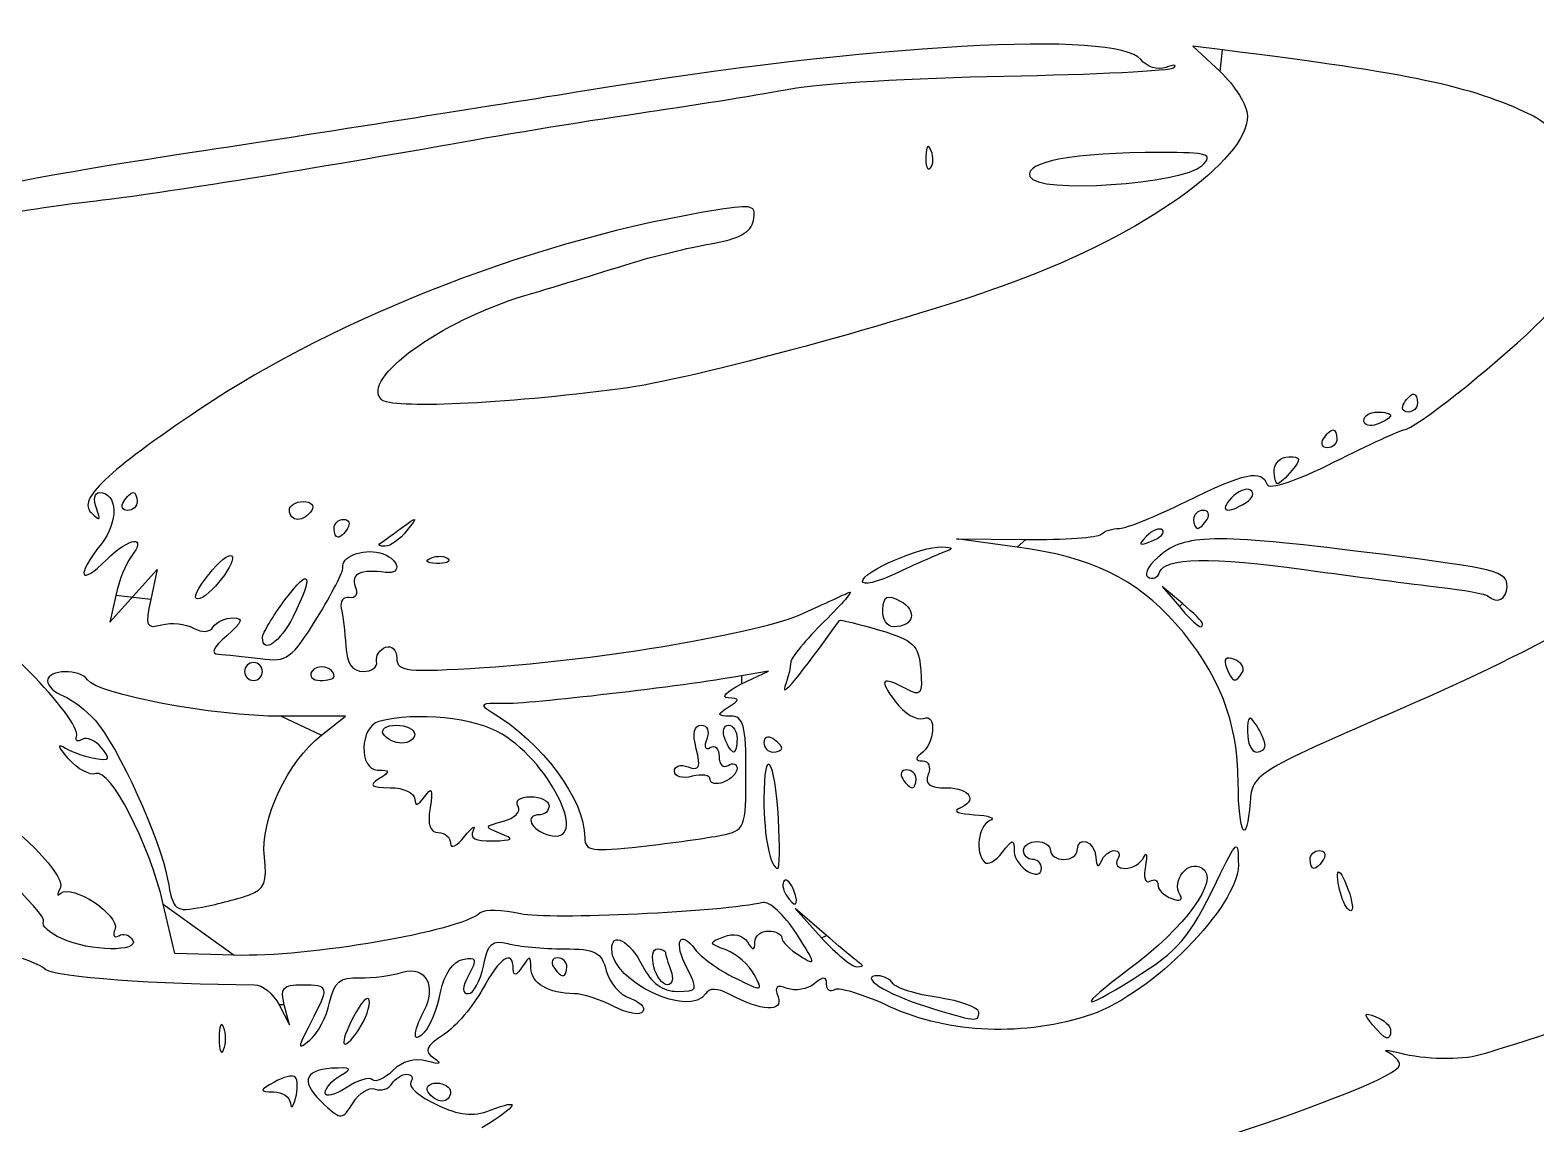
# Model space of a CAD drawing. Extents: x 199 to 1464, y -211 to 790.
# Drawn here: x 776.9 to 1158.3, y 456.5 to 733.7 of the extents above; entities that cross this region are included whole.
import ezdxf

# ---------------------------------------------------------------- set-up
doc = ezdxf.new("R2010")
doc.units = 0
doc.layers.add('Ebene_1', color=7, linetype='CONTINUOUS')

msp = doc.modelspace()

# ---------------------------------------------------------------- linework, layer by layer
at = {"layer": 'Ebene_1', "color": 7}
for points in [[(1078.85672, 728.671284), (1071.3812, 729.609444), (1078.28984, 723.155844), (1078.85672, 728.671284), (1078.85672, 728.671284)], [(1005.10976, 703.074564), (1005.10984, 703.074564), (1005.10976, 703.074564), (1005.10976, 703.074564)], [(1073.77896, 699.399204), (1073.77896, 699.399204), (1073.77896, 699.399204), (1073.77896, 699.399204)], [(792.136944, 690.258644), (792.136944, 690.258644), (792.136944, 690.258644), (792.136944, 690.258644)], [(1124.88352, 639.1517), (1124.88352, 639.1517), (1124.88352, 639.1517), (1124.88352, 639.1517)], [(1114.6788, 634.687452), (1114.6788, 634.687452), (1114.6788, 634.687452), (1114.6788, 634.687452)], [(1104.47408, 630.080828), (1104.47408, 630.080828), (1104.47408, 630.080828), (1104.47408, 630.080828)], [(1092.00168, 622.143828), (1092.00168, 622.143828), (1092.00168, 622.143828), (1092.00168, 622.143828)], [(800.60008, 614.20682), (800.60008, 614.20682), (800.60008, 614.20682), (800.60008, 614.20682)], [(842.55288, 611.9391), (842.55288, 611.9391), (842.55288, 611.9391), (842.55288, 611.9391)], [(1084.87368, 613.9597), (1084.87368, 613.9597), (1084.87368, 613.9597), (1084.87368, 613.9597)], [(853.89144, 607.403668), (853.89144, 607.403668), (853.89144, 607.403668), (853.89144, 607.403668)], [(1063.7152, 606.967332), (1063.7152, 606.967332), (1063.7152, 606.967332), (1063.7152, 606.967332)], [(1074.99376, 609.673012), (1074.99376, 609.673012), (1074.99376, 609.673012), (1074.99376, 609.673012)], [(865.41896, 603.509932), (865.41896, 603.509932), (865.41896, 603.509932), (865.41896, 603.509932)], [(1026.89432, 602.664436), (1011.49776, 604.727532), (1029.10112, 604.582404), (1026.89432, 602.664436), (1026.89432, 602.664436)], [(878.41112, 599.881788), (878.41112, 599.8819), (878.41112, 599.881788), (878.41112, 599.881788)], [(798.604384, 590.395812), (797.117144, 583.592668), (803.1064, 590.280004), (809.0956, 596.96734), (807.42968, 589.382484), (798.604384, 590.395812), (798.604384, 590.395812)], [(821.24464, 594.560364), (821.24464, 594.560364), (821.24464, 594.560364), (821.24464, 594.560364)], [(987.68672, 593.972732), (987.68672, 593.972732), (987.68672, 593.972732), (987.68672, 593.972732)], [(1068.7576, 588.345116), (1063.6552, 592.6651), (1067.9752, 587.562732), (1068.7576, 588.345116), (1068.7576, 588.345116)], [(1150.96232, 592.621828), (1150.96232, 592.6219), (1150.96232, 592.621828), (1150.96232, 592.621828)], [(992.83272, 586.822644), (992.83272, 586.822644), (992.83272, 586.822644), (992.83272, 586.822644)], [(835.74968, 579.7505), (835.74968, 579.7505), (835.74968, 579.7505), (835.74968, 579.7505)], [(1073.85992, 583.242756), (1073.85992, 583.242756), (1073.85992, 583.242756), (1073.85992, 583.242756)], [(835.74968, 571.121788), (835.74968, 571.121788), (835.74968, 571.121788), (835.74968, 571.121788)], [(853.89144, 569.854092), (853.89144, 569.854092), (853.89144, 569.854092), (853.89144, 569.854092)], [(957.07256, 567.960028), (963.87568, 571.233068), (957.07256, 570.013916), (957.07256, 567.960028), (957.07256, 567.960028)], [(1083.91784, 570.88418), (1083.91784, 570.88418), (1083.91784, 570.88418), (1083.91784, 570.88418)], [(850.7324, 555.03182), (856.7708, 559.78162), (840.47168, 559.78162), (850.7324, 555.03182), (850.7324, 555.03182)], [(866.36384, 555.247772), (866.36384, 555.247772), (866.36384, 555.247772), (866.36384, 555.247772)], [(952.85088, 554.113916), (952.85088, 554.113916), (952.85088, 554.113916), (952.85088, 554.113916)], [(967.27728, 551.712356), (967.27728, 551.712356), (967.27728, 551.712356), (967.27728, 551.712356)], [(1089.6992, 552.413132), (1089.6992, 552.413132), (1089.6992, 552.413132), (1089.6992, 552.413132)], [(949.13552, 543.768068), (949.13552, 543.768068), (949.13552, 543.768068), (949.13552, 543.768068)], [(1001.29304, 543.909188), (1001.29304, 543.909188), (1001.29304, 543.909188), (1001.29304, 543.909188)], [(889.07536, 530.86982), (889.07536, 530.86982), (889.07536, 530.86982), (889.07536, 530.86982)], [(966.4396, 533.704012), (966.4396, 533.704012), (966.4396, 533.704012), (966.4396, 533.704012)], [(951.97016, 529.625956), (951.97016, 529.625956), (951.97016, 529.625956), (951.97016, 529.625956)], [(1101.07256, 523.498156), (1101.07256, 523.498156), (1101.07256, 523.498156), (1101.07256, 523.498156)], [(970.32752, 515.658956), (970.32752, 515.658956), (970.32752, 515.658956), (970.32752, 515.658956)], [(828.60608, 499.225172), (813.52544, 499.687156), (810.6236, 512.159596), (828.60608, 499.225172), (828.60608, 499.225172)], [(832.48536, 514.545028), (832.48536, 514.545028), (832.48536, 514.545028), (832.48536, 514.545028)], [(1109.28968, 513.3811), (1109.28968, 513.3811), (1109.28968, 513.3811), (1109.28968, 513.3811)], [(978.60448, 504.222564), (970.6788, 511.025716), (977.33928, 503.655636), (978.60448, 504.222564), (978.60448, 504.222564)], [(912.85208, 496.285556), (912.85208, 496.285556), (912.85208, 496.285556), (912.85208, 496.285556)], [(934.87216, 496.285556), (934.87216, 496.285556), (934.87216, 496.285556), (934.87216, 496.285556)], [(987.4864, 496.852484), (987.4864, 496.852484), (987.4864, 496.852484), (987.4864, 496.852484)], [(839.95056, 486.647716), (842.57672, 481.545356), (841.27808, 486.647716), (839.95056, 486.647716), (839.95056, 486.647716)], [(862.80984, 487.214692), (862.80984, 487.214692), (862.80984, 487.214692), (862.80984, 487.214692)], [(1017.16704, 484.808028), (1017.16704, 484.808028), (1017.16704, 484.808028), (1017.16704, 484.808028)], [(825.91296, 480.978468), (825.91296, 480.978468), (825.91296, 480.978468), (825.91296, 480.978468)], [(1116.90344, 481.597308), (1116.90344, 481.597308), (1116.90344, 481.597308), (1116.90344, 481.597308)], [(844.05728, 468.324452), (844.05728, 468.324452), (844.05728, 468.324452), (844.05728, 468.324452)], [(877.70248, 464.537524), (877.70248, 464.537524), (877.70248, 464.537524), (877.70248, 464.537524)]]:
    msp.add_lwpolyline(points, close=True, dxfattribs=at)
for points in [[(1058.20816, 726.192564), (1051.99968, 733.673364), (990.27384, 730.205044), (917.38752, 718.280004)], [(1156.95056, 712.233764), (1141.53848, 719.561844), (1126.91552, 722.639684), (1078.85672, 728.671284)], [(1064.51632, 724.209284), (1062.57152, 723.462964), (1059.7328, 724.355364), (1058.20816, 726.192564)], [(1066.65504, 724.168964), (1067.4236, 724.937444), (1066.4612, 724.955684), (1064.51632, 724.208964)], [(969.54496, 718.821604), (976.4048, 720.154724), (1000.74648, 721.588804), (1023.6376, 722.008484)], [(1023.6376, 722.008484), (1046.52864, 722.428244), (1065.88656, 723.400404), (1066.65512, 724.168964)], [(1078.28984, 723.155844), (1082.0896, 719.606324), (1085.19848, 714.545444), (1085.19848, 711.909364)], [(917.38752, 718.280004), (894.31344, 714.504884), (849.55648, 707.460004), (817.92744, 702.624804)], [(933.26152, 712.934644), (946.3576, 714.839444), (962.68512, 717.488564), (969.54496, 718.821604)], [(883.37176, 704.805844), (897.71504, 707.371844), (920.16544, 711.029844), (933.26152, 712.934644)], [(1085.19848, 711.909364), (1085.19848, 700.581444), (1059.13048, 682.060228), (1025.89536, 669.77474)], [(1169.058, 699.977204), (1166.316, 704.855844), (1160.86768, 710.371284), (1156.95056, 712.233764)], [(817.92744, 702.624804), (776.058768, 696.224244), (759.250224, 692.774804), (756.11824, 689.940324)], [(792.136944, 690.258644), (807.01832, 691.892404), (845.37968, 698.008964), (883.37176, 704.805844)], [(1005.10984, 703.074564), (1004.38592, 704.883604), (1003.84856, 704.346244), (1003.73976, 701.704484)], [(1004.9308, 698.728164), (1005.68432, 699.481684), (1005.76488, 701.437604), (1005.10976, 703.074564)], [(1063.32384, 702.649364), (1041.1108, 702.649364), (1028.65688, 700.358484), (1030.12152, 696.541684)], [(1073.77896, 699.399204), (1076.66968, 702.228724), (1075.3164, 702.649364), (1063.32384, 702.649364)], [(1003.73976, 701.704484), (1003.64136, 699.314004), (1004.17728, 697.974564), (1004.9308, 698.728164)], [(1030.12152, 696.541684), (1031.81256, 692.134724), (1068.83264, 694.557844), (1073.77896, 699.399204)], [(763.679736, 685.886164), (772.181992, 687.506164), (784.98772, 689.473764), (792.136944, 690.258644)], [(951.06544, 688.125764), (906.24088, 680.999436), (855.03656, 661.277468), (819.87568, 637.596452)], [(960.11672, 685.458884), (960.8476, 689.254164), (959.90672, 689.531364), (951.06544, 688.125764)], [(949.2864, 679.513676), (956.44792, 680.736244), (959.53344, 682.42998), (960.11672, 685.458884)], [(928.89656, 674.538212), (934.60296, 676.334428), (943.7784, 678.573388), (949.2864, 679.513676)], [(1158.12688, 658.633268), (1166.12208, 666.329668), (1169.34392, 671.51782), (1171.36816, 679.95574)], [(902.21952, 666.404932), (911.18552, 669.082044), (923.19016, 672.741996), (928.89656, 674.538212)], [(1025.89536, 669.77474), (999.82624, 660.138212), (944.37304, 645.068964), (926.45832, 642.753012)], [(865.85072, 640.042796), (860.57296, 645.320564), (880.86376, 660.028476), (902.21952, 666.404932)], [(1124.83584, 632.348572), (1127.2844, 632.348572), (1146.95744, 647.881292), (1158.12688, 658.633268)], [(926.45832, 642.753012), (896.33632, 638.858956), (868.2888, 637.604756), (865.85072, 640.042796)], [(1124.88352, 639.1517), (1125.6544, 640.39894), (1126.73512, 641.419412), (1127.28512, 641.419412)], [(1127.28512, 641.419412), (1127.83512, 641.419412), (1128.28512, 640.39894), (1128.28512, 639.1517)], [(819.87568, 637.596452), (796.222032, 621.665612), (788.947904, 614.743452), (792.331264, 611.384804)], [(1125.8836, 636.88398), (1124.56272, 636.88398), (1124.11272, 637.904452), (1124.88352, 639.1517)], [(1128.28512, 639.1517), (1128.28512, 637.904452), (1127.2044, 636.88398), (1125.8836, 636.88398)], [(1114.6788, 634.687452), (1114.6788, 635.895532), (1116.20952, 636.88398), (1118.0804, 636.88398)], [(1118.0804, 633.796188), (1116.20952, 633.078276), (1114.6788, 633.479348), (1114.6788, 634.687452)], [(1118.0804, 636.88398), (1119.95128, 636.88398), (1121.482, 636.482916), (1121.482, 635.992748)], [(1121.482, 635.992748), (1121.482, 635.502556), (1119.95128, 634.514124), (1118.0804, 633.796188)], [(1105.47416, 627.813116), (1104.15328, 627.813116), (1103.70328, 628.833588), (1104.47408, 630.080828)], [(1104.47408, 630.080828), (1105.24496, 631.328076), (1106.32568, 632.348548), (1106.87568, 632.348548)], [(1107.87568, 630.080828), (1107.87568, 628.833588), (1106.79496, 627.813116), (1105.47416, 627.813116)], [(1106.87568, 632.348548), (1107.42568, 632.348548), (1107.87568, 631.328076), (1107.87568, 630.080828)], [(1107.1884, 624.221436), (1116.09496, 628.691356), (1124.03632, 632.348572), (1124.83584, 632.348572)], [(1092.00168, 622.143828), (1092.00168, 624.014692), (1093.65728, 625.545396), (1095.68088, 625.545396)], [(1095.68088, 625.545396), (1098.69424, 625.545396), (1098.8492, 624.92974), (1096.53712, 622.143828)], [(1069.6844, 614.206836), (1084.37024, 621.493236), (1088.8764, 622.448812), (1090.17528, 618.552148)], [(1090.17528, 618.552148), (1090.66296, 617.089132), (1097.54904, 619.383788), (1107.1884, 624.221436)], [(1092.85784, 618.742252), (1092.38696, 618.742252), (1092.00168, 620.272956), (1092.00168, 622.143828)], [(1096.53712, 622.143828), (1094.9844, 620.272956), (1093.32872, 618.742252), (1092.85784, 618.742252)], [(793.68868, 612.506052), (792.85772, 614.688732), (793.198304, 616.474556), (794.445552, 616.474556)], [(794.445552, 616.474556), (799.068088, 616.474556), (799.3472, 609.101596), (794.93692, 603.494852)], [(801.60008, 611.9391), (800.27928, 611.9391), (799.829248, 612.959572), (800.60008, 614.20682)], [(800.60008, 614.20682), (801.37096, 615.45406), (802.4516, 616.474532), (803.00168, 616.474532)], [(804.00168, 614.20682), (804.00168, 612.959572), (802.92096, 611.9391), (801.60008, 611.9391)], [(803.00168, 616.474532), (803.55168, 616.474532), (804.00168, 615.45406), (804.00168, 614.20682)], [(842.55288, 611.9391), (842.55288, 613.18634), (844.14376, 614.20682), (846.08824, 614.20682)], [(846.08824, 614.20682), (848.03272, 614.20682), (848.99296, 613.18634), (848.22216, 611.9391)], [(1052.82176, 607.403692), (1054.55472, 607.403692), (1062.14288, 610.465108), (1069.6844, 614.206836)], [(1081.14056, 615.104284), (1077.90024, 611.598556), (1080.08848, 610.927652), (1084.87368, 613.9597)], [(1086.00752, 617.08854), (1084.93896, 617.737156), (1082.7488, 616.844236), (1081.14056, 615.104284)], [(1084.87368, 613.9597), (1086.56592, 615.031948), (1087.07616, 616.439932), (1086.00752, 617.08854)], [(792.331264, 611.384804), (794.637696, 609.095244), (794.90356, 609.314876), (793.68868, 612.506052)], [(844.68672, 609.67138), (843.51312, 609.67138), (842.55288, 610.691852), (842.55288, 611.9391)], [(848.22216, 611.9391), (847.45128, 610.691852), (845.86032, 609.67138), (844.68672, 609.67138)], [(870.89928, 607.478436), (875.09464, 610.555748), (875.20136, 610.507604), (872.3224, 606.83674)], [(1073.99376, 611.940732), (1072.67288, 611.940732), (1071.59224, 610.92026), (1071.59224, 609.673012)], [(1074.99376, 609.673012), (1075.76464, 610.92026), (1075.31464, 611.940732), (1073.99376, 611.940732)], [(853.89144, 607.403668), (853.89144, 608.650908), (854.97216, 609.67138), (856.29296, 609.67138)], [(854.89144, 605.135948), (854.34144, 605.135948), (853.89144, 606.15642), (853.89144, 607.403668)], [(857.29304, 607.403668), (856.52216, 606.15642), (855.44144, 605.135948), (854.89144, 605.135948)], [(856.29296, 609.67138), (857.61384, 609.67138), (858.06384, 608.650908), (857.29304, 607.403668)], [(865.41896, 603.509932), (865.93864, 603.862852), (868.4048, 605.648684), (870.89928, 607.478436)], [(872.3224, 606.83674), (870.61064, 604.65406), (868.14448, 602.868236), (866.84208, 602.868236)], [(1048.18768, 605.920468), (1049.00352, 606.736236), (1051.0888, 607.403692), (1052.82176, 607.403692)], [(1063.7152, 606.967332), (1063.01704, 607.66554), (1061.1872, 606.968932), (1059.64888, 605.41898)], [(1060.9184, 604.149516), (1063.1548, 605.001108), (1064.41344, 606.269132), (1063.7152, 606.967332)], [(1071.59224, 609.673012), (1071.59224, 608.425772), (1072.04224, 607.4053), (1072.59224, 607.4053)], [(1072.59224, 607.4053), (1073.14224, 607.4053), (1074.22296, 608.425772), (1074.99376, 609.673012)], [(794.93692, 603.494852), (788.418456, 595.207956), (789.335456, 592.531324), (796.305168, 599.501036)], [(796.305168, 599.501036), (802.10632, 605.30222), (806.84224, 605.760884), (802.36976, 600.08842)], [(866.84208, 602.868236), (865.53968, 602.868236), (864.89928, 603.15698), (865.41896, 603.509932)], [(987.68672, 593.972732), (987.68672, 596.444588), (1002.67496, 602.93806), (1007.80616, 602.689196)], [(1007.80616, 602.689196), (1010.89352, 602.539532), (1010.94096, 602.304204), (1008.09616, 601.25178)], [(1067.00288, 583.307572), (1057.0972, 594.589548), (1045.54344, 600.165548), (1026.89432, 602.664436)], [(1029.10112, 604.582404), (1038.78296, 604.502564), (1047.37192, 605.104676), (1048.18768, 605.920468)], [(1059.64888, 605.41898), (1057.42592, 603.17934), (1057.6864, 602.918868), (1060.9184, 604.149516)], [(1119.21424, 600.8199), (1078.15544, 605.990316), (1070.01896, 606.012988), (1063.614, 600.97478)], [(1204.37856, 606.043652), (1195.98552, 597.4683), (1159.44944, 577.050148), (1128.26008, 563.50494)], [(802.36976, 600.08842), (801.1168, 598.499204), (799.422352, 594.137548), (798.604384, 590.395812)], [(827.52232, 600.529268), (830.33672, 600.630636), (823.494, 590.84598), (819.91664, 589.653548)], [(821.24464, 594.560364), (823.60984, 597.80406), (826.4348, 600.49006), (827.52232, 600.529268)], [(856.10656, 597.425532), (855.51752, 600.124796), (861.05464, 602.349492), (865.48104, 601.191964)], [(865.48104, 601.191964), (870.2012, 599.95762), (871.46208, 595.645964), (866.9308, 596.234388)], [(879.7812, 598.5117), (877.13944, 598.620548), (876.60208, 599.157884), (878.41112, 599.881788)], [(878.41112, 599.8819), (880.04808, 600.53698), (882.004, 600.456428), (882.7576, 599.702748)], [(882.7576, 599.702748), (883.51112, 598.949212), (882.17176, 598.413236), (879.7812, 598.5117)], [(1008.09616, 601.25178), (1006.22528, 600.559676), (1000.86784, 598.18166), (996.19064, 595.967324)], [(1063.614, 600.97478), (1060.43496, 598.474172), (1058.80144, 595.830236), (1059.98392, 595.09942)], [(1062.9696, 596.277436), (1064.23024, 600.059308), (1075.87016, 600.250996), (1100.15584, 596.889804)], [(1150.96232, 592.6219), (1150.96232, 596.491548), (1148.46472, 597.136492), (1119.21424, 600.8199)], [(841.41896, 589.261932), (847.8164, 597.933116), (848.87896, 595.816068), (843.52064, 585.074916)], [(849.52776, 584.655428), (853.33024, 590.835252), (856.29064, 596.581804), (856.10656, 597.425532)], [(866.9308, 596.234388), (860.51752, 597.067188), (858.00168, 595.908524), (859.23648, 592.690748)], [(996.19064, 595.967324), (991.51344, 593.752964), (987.68672, 592.855404), (987.68672, 593.972732)], [(1059.98392, 595.09942), (1061.16648, 594.36858), (1062.51, 594.898732), (1062.9696, 596.277436)], [(1100.15584, 596.889804), (1112.20136, 595.222676), (1127.27256, 593.262324), (1133.64744, 592.533452)], [(819.91664, 589.653548), (818.06488, 589.0363), (818.56552, 590.886188), (821.24464, 594.560364)], [(859.23648, 592.690748), (859.9848, 590.740716), (859.36936, 589.544196), (857.77832, 589.8561)], [(972.94656, 585.978052), (977.93552, 588.276276), (983.03784, 590.60862), (984.28512, 591.161012)], [(984.28512, 591.161012), (985.5324, 591.713428), (982.72608, 588.401564), (978.04888, 583.801364)], [(1133.64744, 592.533452), (1140.02224, 591.804588), (1145.6756, 590.770668), (1146.2104, 590.235852)], [(1146.2104, 590.235852), (1148.32664, 588.119596), (1150.96232, 589.442964), (1150.96232, 592.621828)], [(788.638384, 554.598508), (790.022664, 558.946308), (766.434192, 583.029996), (755.384472, 588.550572)], [(807.42968, 589.382484), (805.93552, 582.579516), (806.22416, 581.918028), (810.22992, 582.965532)], [(835.74968, 579.7505), (835.74968, 580.755436), (838.30088, 585.035572), (841.41896, 589.261932)], [(857.77832, 589.8561), (856.26416, 590.15294), (855.33416, 588.959036), (855.7116, 587.20298)], [(992.83272, 586.822644), (993.09576, 590.314204), (993.98688, 590.744748), (997.29072, 588.976588)], [(997.29072, 588.976588), (1001.7568, 586.586436), (1000.7056, 582.458788), (995.6308, 582.458788)], [(1067.9752, 587.562732), (1072.03488, 582.767764), (1073.85992, 581.42802), (1073.85992, 583.242756)], [(1073.85992, 583.242756), (1073.85992, 583.673076), (1071.56384, 585.96914), (1068.7576, 588.345116)], [(810.22992, 582.965532), (812.68632, 583.607908), (816.30368, 583.233804), (818.26856, 582.134204)], [(823.25992, 582.430732), (824.04032, 583.69342), (826.30544, 584.726524), (828.29352, 584.726524)], [(828.29352, 584.726524), (831.06312, 584.726524), (830.6856, 583.66614), (826.6788, 580.191092)], [(835.21336, 574.384492), (842.0188, 573.497044), (843.17024, 574.323292), (849.52776, 584.655428)], [(843.52064, 585.074916), (840.23712, 578.493044), (835.74968, 575.418364), (835.74968, 579.7505)], [(855.7116, 587.20298), (856.08912, 585.446932), (856.59936, 581.11194), (856.84544, 577.5697)], [(891.87568, 572.148996), (922.0032, 574.095404), (961.94024, 580.907868), (972.94656, 585.978052)], [(968.078, 567.337196), (966.92352, 564.068076), (971.8752, 570.075012), (981.86376, 584.061044)], [(978.04888, 583.801364), (973.37176, 579.20114), (969.54496, 574.549444), (969.54496, 573.464252)], [(981.86376, 584.061044), (982.04768, 584.318652), (986.63136, 583.220468), (992.0496, 581.62066)], [(995.6308, 582.458788), (993.91104, 582.458788), (992.65192, 584.42254), (992.83272, 586.822644)], [(818.26856, 582.134204), (820.44456, 580.916444), (822.39568, 581.032348), (823.25992, 582.430732)], [(826.6788, 580.191092), (823.20296, 577.1765), (822.51632, 575.60434), (824.63104, 575.502612)], [(992.0496, 581.62066), (1000.74664, 579.052724), (1001.96672, 577.876028), (1002.46216, 571.578508)], [(1082.88104, 542.962716), (1082.82344, 558.44834), (1077.94432, 570.845988), (1067.00288, 583.307572)], [(856.84544, 577.5697), (857.15464, 573.12026), (858.51984, 571.127844), (861.26152, 571.12474)], [(864.66304, 573.671404), (864.35128, 575.074556), (865.37176, 576.6903), (866.9308, 577.261948)], [(866.9308, 577.261948), (868.48984, 577.83362), (869.76544, 576.595652), (869.76544, 574.51094)], [(824.63104, 575.502612), (826.38096, 575.418476), (831.14304, 574.915268), (835.21336, 574.384492)], [(833.482, 573.389508), (832.23472, 573.389508), (831.21424, 572.369036), (831.21424, 571.121788)], [(835.74968, 571.121788), (835.74968, 572.369036), (834.7292, 573.389508), (833.482, 573.389508)], [(853.89144, 569.854092), (853.89144, 572.24762), (849.53944, 573.253196), (848.24496, 571.15878)], [(861.26152, 571.12474), (863.44416, 571.12234), (864.97488, 572.26826), (864.66304, 573.671404)], [(869.76544, 574.51094), (869.76544, 571.130388), (872.15616, 570.874996), (891.87568, 572.148996)], [(969.54496, 573.464252), (969.54496, 572.37906), (968.8848, 569.621876), (968.078, 567.337196)], [(1081.89936, 574.17026), (1079.71608, 575.008068), (1079.04624, 574.332172), (1079.88736, 572.140156)], [(1079.88736, 572.140156), (1081.34912, 568.33082), (1082.17976, 568.071964), (1083.91784, 570.88418)], [(1083.91784, 570.88418), (1084.60784, 572.000708), (1083.69968, 573.479468), (1081.89936, 574.17026)], [(791.420392, 569.028572), (789.653256, 571.887844), (781.324496, 571.683892), (781.324496, 568.781324)], [(781.324496, 568.781324), (781.324496, 567.494916), (783.110328, 565.758732), (785.293, 564.923076)], [(840.47168, 559.78162), (823.4904, 559.78162), (793.659784, 565.405172), (791.420392, 569.028572)], [(831.21424, 571.121788), (831.21424, 569.874548), (832.23472, 568.854076), (833.482, 568.854076)], [(833.482, 568.854076), (834.7292, 568.854076), (835.74968, 569.874548), (835.74968, 571.121788)], [(848.24496, 571.15878), (847.4616, 569.891188), (848.41144, 568.854076), (850.356, 568.854076)], [(850.356, 568.854076), (852.30048, 568.854076), (853.89144, 569.304076), (853.89144, 569.854092)], [(957.07256, 570.013916), (942.33976, 567.373732), (903.0036, 562.804348), (896.59928, 562.989212)], [(998.90568, 566.648812), (992.43256, 570.113108), (991.6892, 569.27834), (996.07248, 563.467252)], [(1002.46216, 571.578508), (1002.95448, 565.319996), (1002.51816, 564.71538), (998.90568, 566.648812)], [(785.293, 564.923076), (787.47568, 564.087444), (791.11332, 561.313188), (793.37664, 558.758044)], [(953.67096, 564.468108), (951.80008, 564.588524), (953.3308, 566.159868), (957.07256, 567.960028)], [(953.67096, 562.050924), (956.69456, 564.004948), (956.69456, 564.273516), (953.67096, 564.468108)], [(896.43184, 555.258204), (889.57288, 559.438468), (874.76184, 560.957316), (865.23, 558.457932)], [(896.59928, 562.989212), (891.08728, 563.148404), (890.53696, 562.7621), (893.64696, 560.917068)], [(893.64696, 560.917068), (906.5964, 553.234612), (917.38752, 538.7117), (917.38752, 528.96646)], [(954.23784, 559.817924), (950.8464, 559.847604), (950.764, 560.172276), (953.67096, 562.050924)], [(996.07248, 563.467252), (998.30672, 560.50534), (1001.49232, 558.602948), (1003.15168, 559.2397)], [(1128.26008, 563.50494), (1086.9664, 545.571492), (1086.44568, 545.259572), (1085.8976, 538.12894)], [(793.37664, 558.758044), (799.104208, 552.291964), (809.89464, 528.600788), (811.72616, 518.470244)], [(865.23, 558.457932), (860.39448, 557.18998), (860.10232, 546.186884), (864.90296, 546.142188)], [(866.36384, 555.247772), (865.59304, 556.49502), (867.06352, 557.515492), (869.6316, 557.515492)], [(869.6316, 557.515492), (872.19968, 557.515492), (874.30088, 556.49502), (874.30088, 555.247772)], [(945.60328, 551.55938), (944.60376, 555.541988), (945.0216, 557.515492), (946.86456, 557.515492)], [(946.86456, 557.515492), (948.42384, 557.515492), (949.03432, 555.98714), (948.27024, 553.996132)], [(952.85088, 554.113916), (952.13296, 555.98478), (952.534, 557.515492), (953.74208, 557.515492)], [(953.74208, 557.515492), (954.95024, 557.515492), (955.93864, 555.98478), (955.93864, 554.113916)], [(958.2064, 545.326516), (958.2064, 557.569756), (957.5988, 559.788516), (954.23784, 559.817924)], [(1003.15168, 559.2397), (1006.6628, 560.587068), (1006.04272, 552.835108), (1002.42688, 550.178564)], [(1087.46624, 557.515492), (1085.68864, 560.26614), (1085.26136, 559.940676), (1085.2332, 555.8147)], [(1089.6992, 552.413132), (1089.6808, 553.348564), (1088.67528, 555.644628), (1087.46624, 557.515492)], [(786.639936, 548.985796), (783.935928, 552.071788), (783.660312, 553.04258), (785.859928, 551.733108)], [(790.08224, 553.918828), (788.945408, 553.21622), (788.295688, 553.522084), (788.638384, 554.598508)], [(794.978256, 551.787444), (793.422264, 553.6623), (791.21904, 554.621428), (790.08224, 553.918828)], [(836.24336, 524.09026), (835.1432, 533.513732), (842.00472, 548.166644), (850.7324, 555.03182)], [(871.03312, 552.98006), (869.23592, 552.98006), (867.13472, 554.000532), (866.36384, 555.247772)], [(874.30088, 555.247772), (874.30088, 554.000532), (872.8304, 552.98006), (871.03312, 552.98006)], [(908.31664, 529.64582), (918.6904, 526.93302), (909.14104, 547.512412), (896.43184, 555.258204)], [(948.27024, 553.996132), (947.49584, 551.978044), (947.876, 551.06778), (949.16152, 551.862252)], [(955.04744, 550.71234), (954.55728, 550.71234), (953.5688, 552.243052), (952.85088, 554.113916)], [(955.93864, 554.113916), (955.93864, 552.243052), (955.5376, 550.71234), (955.04744, 550.71234)], [(965.00952, 554.113916), (963.76232, 554.884756), (962.74184, 554.434748), (962.74184, 553.1139)], [(962.74184, 553.1139), (962.74184, 551.793044), (963.76232, 550.71234), (965.00952, 550.71234)], [(966.4396, 533.704012), (965.60864, 549.098588), (962.74184, 553.051964), (962.74184, 538.803316)], [(967.27728, 551.712356), (967.27728, 552.262372), (966.2568, 553.343076), (965.00952, 554.113916)], [(1085.2332, 555.8147), (1085.2148, 553.008404), (1086.21896, 550.71234), (1087.46624, 550.71234)], [(785.859928, 551.733108), (787.730792, 550.619364), (791.184328, 549.408996), (793.534424, 549.043372)], [(793.534424, 549.043372), (797.09896, 548.488796), (797.33832, 548.94382), (794.978256, 551.787444)], [(943.58144, 546.952764), (946.40864, 545.86786), (946.80504, 546.771116), (945.60328, 551.55938)], [(949.16152, 551.862252), (950.39448, 552.624252), (951.40328, 551.596572), (951.40328, 549.578484)], [(951.40328, 549.578484), (951.40328, 547.560396), (952.42368, 546.539924), (953.67096, 547.310764)], [(965.00952, 550.71234), (966.2568, 550.71234), (967.27728, 551.162348), (967.27728, 551.712356)], [(1002.42688, 550.178564), (1001.01136, 549.138612), (1001.19768, 548.49946), (1002.92264, 548.47778)], [(1087.46624, 550.71234), (1088.71344, 550.71234), (1089.71832, 551.477692), (1089.6992, 552.413132)], [(793.532408, 545.253764), (792.041408, 544.68162), (788.939784, 546.36102), (786.639936, 548.985796)], [(810.6236, 512.159596), (807.03592, 527.57918), (797.18436, 546.655148), (793.532408, 545.253764)], [(864.90296, 546.142188), (868.13888, 546.112028), (868.18208, 545.816972), (865.23, 543.909188)], [(940.06464, 545.841244), (940.06464, 547.19482), (941.6472, 547.695012), (943.58144, 546.952764)], [(944.60008, 544.56626), (942.1056, 543.913932), (940.06464, 544.48778), (940.06464, 545.841244)], [(955.93864, 546.553372), (955.93864, 545.365948), (954.40792, 543.807052), (952.53712, 543.089116)], [(953.67096, 547.310764), (954.91824, 548.081612), (955.93864, 547.740772), (955.93864, 546.553372)], [(998.89144, 546.176908), (997.57056, 546.176908), (997.12056, 545.156436), (997.89144, 543.909188)], [(1001.29304, 543.909188), (1001.29304, 545.156436), (1000.21232, 546.176908), (998.89144, 546.176908)], [(1002.92264, 548.47778), (1004.44248, 548.45962), (1005.09872, 546.912348), (1004.3808, 545.041484)], [(865.23, 543.909188), (862.57936, 542.196204), (863.20504, 541.703268), (868.06464, 541.676196)], [(868.06464, 541.676196), (871.5044, 541.658036), (874.31648, 540.370372), (874.3356, 538.806828)], [(876.78088, 539.373756), (878.66504, 542.032564), (878.97368, 541.413572), (878.19448, 536.539116)], [(949.13552, 543.768068), (949.13552, 544.859388), (947.09456, 545.218596), (944.60008, 544.56626)], [(952.53712, 543.089116), (950.66624, 542.371204), (949.13552, 542.676732), (949.13552, 543.768068)], [(951.97016, 529.625956), (957.99112, 530.826868), (958.2064, 531.368924), (958.2064, 545.326516)], [(997.89144, 543.909188), (998.66224, 542.661948), (999.74296, 541.641476), (1000.29296, 541.641476)], [(1000.29296, 541.641476), (1000.84296, 541.641476), (1001.29304, 542.661948), (1001.29304, 543.909188)], [(1004.3808, 545.041484), (1003.42624, 542.553932), (1004.664, 541.639908), (1008.98736, 541.639908)], [(1008.98736, 541.639908), (1015.11408, 541.639908), (1017.02872, 538.341652), (1012.06464, 536.33862)], [(1085.8976, 538.12894), (1084.99456, 526.379812), (1082.93024, 529.687548), (1082.88104, 542.962716)], [(874.3356, 538.806828), (874.3596, 536.884348), (875.146, 537.066788), (876.78088, 539.373756)], [(900.47392, 536.953404), (899.5988, 538.369412), (900.91568, 539.373756), (903.64736, 539.373756)], [(903.64736, 539.373756), (906.21544, 539.373756), (908.31664, 538.353284), (908.31664, 537.106044)], [(962.74184, 538.803316), (962.74184, 529.205116), (964.35808, 521.232028), (966.30376, 521.232028)], [(762.244248, 537.104412), (768.24492, 537.104412), (786.596256, 519.780324), (784.484584, 516.109028)], [(878.19448, 536.539116), (877.51704, 532.301748), (878.18648, 530.302892), (880.28464, 530.302892)], [(896.76072, 533.170852), (899.6756, 533.9331), (901.31096, 535.599052), (900.47392, 536.953404)], [(906.04888, 534.838324), (901.94576, 534.838324), (903.6844, 530.857164), (908.31664, 529.64582)], [(908.31664, 537.106044), (908.31664, 535.858796), (907.29616, 534.838324), (906.04888, 534.838324)], [(1012.06464, 536.33862), (1010.5056, 535.70954), (1012.29144, 535.033692), (1016.0332, 534.836764)], [(1016.0332, 534.836764), (1019.77488, 534.639924), (1021.56072, 533.963988), (1020.00168, 533.3349)], [(880.28464, 530.302892), (881.98256, 530.302892), (883.37176, 529.087372), (883.37176, 527.601748)], [(886.94152, 529.302532), (888.9048, 531.723596), (889.86512, 532.428876), (889.07536, 530.86982)], [(889.07536, 530.86982), (888.08744, 528.919428), (889.62664, 528.084908), (894.00952, 528.194572)], [(895.9656, 530.081292), (891.80728, 531.708604), (891.85328, 531.887524), (896.76072, 533.170852)], [(966.30376, 521.232028), (966.74872, 521.232028), (966.80984, 526.84442), (966.4396, 533.704012)], [(1020.00168, 533.3349), (1017.01456, 532.12958), (1016.13432, 525.286772), (1018.6436, 522.777516)], [(780.27132, 507.75458), (781.433736, 509.635468), (761.525792, 528.03354), (758.328056, 528.03354)], [(883.37176, 527.601748), (883.37176, 526.116124), (884.97816, 526.881476), (886.94152, 529.302532)], [(894.00952, 528.194572), (899.34176, 528.327916), (899.66048, 528.635372), (895.9656, 530.081292)], [(917.38752, 528.96646), (917.38752, 525.664868), (919.19704, 525.38594), (931.56072, 526.781852)], [(931.56072, 526.781852), (939.356, 527.66198), (948.54024, 528.941828), (951.97016, 529.625956)], [(1023.10688, 525.234204), (1025.79688, 528.776628), (1026.1008, 528.797244), (1026.16576, 525.441476)], [(1028.5056, 525.765892), (1028.5056, 527.01314), (1030.03632, 528.033612), (1031.9072, 528.033612)], [(1031.9072, 528.033612), (1033.77808, 528.033612), (1035.30872, 527.01314), (1035.30872, 525.765892)], [(1042.11192, 525.765892), (1042.11192, 529.799956), (1046.64136, 528.165908), (1046.8264, 524.065108)], [(1077.36344, 517.828884), (1082.66344, 528.7095), (1082.88736, 528.88022), (1082.90864, 522.055636)], [(832.48536, 514.545028), (836.2536, 515.92482), (836.98096, 517.772308), (836.24336, 524.09026)], [(1018.6436, 522.777516), (1019.45568, 521.965404), (1021.46416, 523.070916), (1023.10688, 525.234204)], [(1026.16576, 525.441476), (1026.24096, 521.552548), (1033.04104, 517.457908), (1033.04104, 521.301508)], [(1030.77328, 523.49818), (1029.52608, 523.49818), (1028.5056, 524.518652), (1028.5056, 525.765892)], [(1033.04104, 521.301508), (1033.04104, 522.509724), (1032.02056, 523.49818), (1030.77328, 523.49818)], [(1035.30872, 525.765892), (1035.30872, 524.518652), (1036.83944, 523.49818), (1038.71032, 523.49818)], [(1038.71032, 523.49818), (1040.5812, 523.49818), (1042.11192, 524.518652), (1042.11192, 525.765892)], [(1046.8264, 524.065108), (1046.93344, 521.694348), (1047.46592, 521.237852), (1048.1492, 522.931252)], [(1048.1492, 522.931252), (1048.77824, 524.4903), (1050.28864, 525.765892), (1051.5056, 525.765892)], [(1051.5056, 525.765892), (1052.72248, 525.765892), (1053.08744, 524.74542), (1052.31664, 523.49818)], [(1052.31664, 523.49818), (1051.54576, 522.250932), (1052.42096, 521.23046), (1054.26152, 521.23046)], [(1054.26152, 521.23046), (1056.10208, 521.23046), (1058.21456, 522.506052), (1058.95592, 524.065108)], [(1058.95592, 524.065108), (1059.69736, 525.624164), (1059.87752, 524.602284), (1059.3564, 521.79426)], [(1068.18568, 514.435316), (1065.85192, 518.211428), (1070.14752, 523.524844), (1073.73944, 521.304932)], [(1101.07256, 523.498156), (1101.07256, 524.745396), (1102.1532, 525.765876), (1103.47408, 525.765876)], [(1102.07256, 521.230436), (1101.52256, 521.230436), (1101.07256, 522.250908), (1101.07256, 523.498156)], [(1104.47408, 523.498156), (1103.70328, 522.250908), (1102.62256, 521.230436), (1102.07256, 521.230436)], [(1103.47408, 525.765876), (1104.79496, 525.765876), (1105.24496, 524.745396), (1104.47408, 523.498156)], [(970.32752, 515.658956), (969.58896, 517.583612), (968.49832, 518.67198), (967.90392, 518.07754)], [(1082.90864, 522.055636), (1082.94064, 511.714756), (1060.9636, 489.365324), (1045.6764, 484.192868)], [(1073.73944, 521.304932), (1078.36664, 518.445164), (1069.54136, 506.25598), (1055.11592, 495.582908)], [(1059.3564, 521.79426), (1058.83528, 518.986236), (1059.334, 517.260644), (1060.46512, 517.959596)], [(1109.28968, 513.3811), (1108.512, 515.407756), (1107.94032, 518.258076), (1108.01944, 519.715124)], [(1108.01944, 519.715124), (1108.09864, 521.172156), (1109.14088, 519.920132), (1110.33584, 516.932708)], [(784.484584, 516.109028), (783.593848, 514.560428), (783.682104, 514.031844), (784.680744, 514.93442)], [(784.680744, 514.93442), (787.446744, 517.434436), (799.728336, 509.310188), (798.40324, 505.857044)], [(811.72616, 518.470244), (813.18352, 510.409164), (813.56832, 510.101804), (820.53136, 511.43742)], [(967.90392, 518.07754), (967.30944, 517.483108), (967.49576, 515.90838), (968.31784, 514.578156)], [(968.31784, 514.578156), (970.55392, 510.960108), (971.86088, 511.662988), (970.32752, 515.658956)], [(1056.33016, 493.255772), (1067.9656, 500.583196), (1070.28032, 503.28754), (1077.36344, 517.828884)], [(1060.46512, 517.959596), (1061.59608, 518.658556), (1062.52136, 518.258892), (1062.52136, 517.071492)], [(1062.52136, 517.071492), (1062.52136, 515.884068), (1064.10504, 514.304828), (1066.04072, 513.562044)], [(1110.33584, 516.932708), (1111.5308, 513.945332), (1112.10248, 511.09502), (1111.60616, 510.598684)], [(820.53136, 511.43742), (824.53608, 512.205588), (829.91536, 513.60402), (832.48536, 514.545028)], [(962.4836, 512.569964), (952.82024, 510.19902), (908.10816, 508.11038), (901.12176, 509.703564)], [(970.9648, 504.723572), (967.92184, 509.436972), (964.10528, 512.967828), (962.4836, 512.569964)], [(1066.04072, 513.562044), (1068.04328, 512.79358), (1068.96776, 513.169932), (1068.18568, 514.435316)], [(1111.60616, 510.598684), (1111.10976, 510.102348), (1110.06736, 511.354444), (1109.28968, 513.3811)], [(784.903928, 503.420268), (781.766248, 504.849884), (779.681584, 506.800324), (780.27132, 507.75458)], [(890.91704, 509.947804), (885.57128, 505.231628), (847.33352, 498.65158), (828.60608, 499.225172)], [(901.12176, 509.703564), (896.54096, 510.748188), (891.9488, 510.858084), (890.91704, 509.947804)], [(802.84496, 503.125644), (804.8012, 499.960436), (792.037392, 500.170044), (784.903928, 503.420268)], [(798.40324, 505.857044), (797.769232, 504.204876), (798.188712, 503.432988), (799.33556, 504.141724)], [(799.33556, 504.141724), (800.48232, 504.850476), (802.0616, 504.393236), (802.84496, 503.125644)], [(924.19064, 500.717948), (924.19064, 505.364836), (928.66472, 502.982076), (931.98104, 496.569044)], [(943.27016, 495.898572), (939.81896, 502.550756), (941.342, 506.038644), (945.3524, 500.666988)], [(953.1588, 500.566668), (948.73304, 502.203868), (948.69192, 502.433268), (952.5588, 503.917124)], [(952.5588, 503.917124), (955.03816, 504.868548), (957.45392, 504.337516), (958.55728, 502.598604)], [(960.43936, 502.521732), (960.45776, 504.080788), (962.0048, 505.35638), (963.87568, 505.35638)], [(963.87568, 505.35638), (965.74656, 505.35638), (967.27728, 504.581388), (967.27728, 503.634164)], [(967.27728, 503.634164), (967.27728, 502.686932), (969.35184, 500.616348), (971.88736, 499.032852)], [(971.88736, 499.032852), (976.07944, 496.414884), (975.99576, 496.930996), (970.9648, 504.723572)], [(977.33928, 503.655636), (981.00256, 499.602092), (984.99944, 496.285556), (986.2212, 496.285556)], [(987.4864, 496.852484), (986.96048, 497.1643), (982.96368, 500.480828), (978.60448, 504.222564)], [(899.28048, 495.71858), (899.21728, 500.882172), (895.80072, 498.662828), (891.48968, 490.657676)], [(891.68496, 496.466404), (892.83464, 502.214612), (893.92808, 503.223292), (897.86448, 502.166676)], [(897.86448, 502.166676), (900.49504, 501.46058), (906.8736, 500.868932), (912.0392, 500.8519)], [(912.0392, 500.8519), (920.0852, 500.82534), (921.6296, 500.030172), (922.81608, 495.302796)], [(948.00544, 489.48862), (944.09592, 483.162844), (924.19064, 492.548764), (924.19064, 500.717948)], [(934.87216, 496.285556), (934.21984, 498.780044), (934.61104, 500.820988), (935.74152, 500.820988)], [(935.74152, 500.820988), (936.872, 500.820988), (937.79696, 500.394204), (937.79696, 499.872612)], [(937.79696, 499.872612), (937.79696, 499.350988), (938.41632, 497.310044), (939.17344, 495.337172)], [(945.3524, 500.666988), (946.80952, 498.715324), (951.31008, 495.482652), (955.35368, 493.483292)], [(960.30784, 494.328588), (958.98896, 496.792892), (955.77192, 499.600028), (953.1588, 500.566668)], [(958.55728, 502.598604), (959.99552, 500.332004), (960.41232, 500.314996), (960.43936, 502.521724)], [(770.86468, 499.536916), (774.746712, 498.707844), (779.2528, 496.956868), (780.878208, 495.64586)], [(871.20856, 494.88994), (877.02864, 496.737172), (879.95968, 491.28334), (876.5604, 484.931732)], [(880.87064, 489.825492), (881.82872, 494.510004), (883.96704, 497.690268), (886.48472, 498.175132)], [(886.48472, 498.175132), (889.9552, 498.843476), (890.17952, 498.263796), (888.01552, 494.2203)], [(887.884, 489.482364), (889.20632, 489.482364), (890.91672, 492.625188), (891.68496, 496.466404)], [(901.51344, 496.285508), (900.04792, 494.017796), (899.3036, 493.828828), (899.28048, 495.71858)], [(903.74632, 495.961204), (903.71672, 499.195332), (903.4216, 499.238124), (901.51344, 496.285508)], [(914.73824, 489.468396), (908.19416, 489.492636), (903.78232, 492.09858), (903.74632, 495.961204)], [(910.45048, 498.553276), (909.12968, 498.553276), (908.67968, 497.532804), (909.45048, 496.285556)], [(909.45048, 496.285556), (910.22136, 495.038316), (911.302, 494.017836), (911.85208, 494.017836)], [(912.85208, 496.285556), (912.85208, 497.532804), (911.77136, 498.553276), (910.45048, 498.553276)], [(911.85208, 494.017836), (912.40208, 494.017836), (912.85208, 495.038316), (912.85208, 496.285556)], [(931.98104, 496.569044), (934.28248, 492.118628), (937.09056, 490.049356), (940.82864, 490.049356)], [(938.30408, 491.750124), (937.0688, 491.750124), (935.52448, 493.791068), (934.87216, 496.285556)], [(940.82864, 490.049356), (945.9872, 490.049356), (946.1288, 490.388476), (943.27016, 495.898572)], [(986.2212, 496.285556), (987.44296, 496.285556), (988.01232, 496.540676), (987.4864, 496.852484)], [(780.878208, 495.64586), (783.231424, 493.74782), (809.33616, 491.82754), (833.7024, 491.7601)], [(852.75768, 487.215508), (853.90976, 492.460596), (855.35408, 493.672852), (860.28448, 493.532684)], [(860.28448, 493.532684), (863.64008, 493.437212), (868.55592, 494.048044), (871.20856, 494.88994)], [(888.01552, 494.2203), (886.27336, 490.965044), (886.23216, 489.482364), (887.884, 489.482364)], [(922.81608, 495.302796), (923.57784, 492.26782), (926.25448, 489.132932), (928.76416, 488.336372)], [(939.17344, 495.337172), (939.93048, 493.364284), (939.53928, 491.750124), (938.30408, 491.750124)], [(955.35368, 493.483292), (962.49544, 489.952052), (962.63712, 489.976228), (960.30784, 494.328588)], [(975.50168, 491.98878), (973.78888, 490.567308), (970.71592, 490.045732), (968.6728, 490.829748)], [(978.61584, 491.893988), (978.61584, 493.908492), (977.8432, 493.931988), (975.50168, 491.98878)], [(991.63472, 494.017836), (986.48968, 494.017836), (993.6196, 489.446396), (1003.69192, 486.28722)], [(995.462, 492.011796), (994.78008, 493.115108), (993.05784, 494.017836), (991.63472, 494.017836)], [(1006.9344, 488.471252), (1001.30648, 489.315228), (996.14392, 490.90846), (995.462, 492.011796)], [(1055.11592, 495.582908), (1041.9136, 485.814764), (1042.55688, 484.581964), (1056.33016, 493.255772)], [(1144.15912, 474.043476), (1158.1108, 477.962612), (1188.28184, 488.611948), (1198.58432, 493.253668)], [(833.7024, 491.7601), (835.69448, 491.7553), (838.50616, 489.454012), (839.95056, 486.647716)], [(841.27808, 486.647716), (840.1828, 490.95134), (840.89088, 491.750076), (845.8016, 491.750076)], [(845.8016, 491.750076), (852.67384, 491.750076), (852.74328, 491.422756), (847.87168, 481.999668)], [(862.80984, 487.214692), (862.80184, 489.187468), (861.44032, 488.234932), (859.56072, 484.946972)], [(876.812, 479.747852), (878.19312, 481.12898), (880.01952, 485.663932), (880.87064, 489.825492)], [(891.48968, 490.657676), (889.15104, 486.315132), (884.70248, 481.10106), (881.604, 479.070844)], [(924.71904, 486.221228), (921.31024, 487.999476), (916.81888, 489.460708), (914.73824, 489.468396)], [(928.76416, 488.336372), (931.27384, 487.539836), (932.78496, 486.010604), (932.12208, 484.93806)], [(953.95576, 489.330108), (950.94784, 490.939892), (948.93552, 490.9935), (948.00544, 489.48862)], [(966.32568, 488.691292), (967.8548, 484.706524), (962.03328, 485.007156), (953.95576, 489.330108)], [(968.6728, 490.829748), (965.9512, 491.874124), (965.32376, 491.302428), (966.32568, 488.691292)], [(980.66328, 490.48018), (979.5372, 489.784196), (978.61584, 490.42034), (978.61584, 491.893988)], [(994.83656, 486.100716), (988.16736, 489.20538), (981.78944, 491.17614), (980.66328, 490.48018)], [(1017.16704, 484.808028), (1017.16704, 485.978852), (1012.56232, 487.6273), (1006.9344, 488.471252)], [(847.72592, 477.733548), (849.70936, 479.37878), (851.97368, 483.645668), (852.75768, 487.215508)], [(859.56072, 484.946972), (855.30016, 477.493916), (855.25216, 473.810124), (859.48872, 479.41118)], [(859.48864, 479.41118), (861.31976, 481.832244), (862.81432, 485.343828), (862.80984, 487.214692)], [(876.5604, 484.931732), (873.55784, 479.321356), (873.68872, 476.624564), (876.812, 479.747852)], [(932.12208, 484.93806), (931.4592, 483.865548), (928.12784, 484.442972), (924.71904, 486.221228)], [(1045.6764, 484.192868), (1029.01984, 478.557068), (1009.4648, 479.2909), (994.83656, 486.100716)], [(1003.69192, 486.28722), (1016.39824, 482.301884), (1017.16704, 482.217508), (1017.16704, 484.808028)], [(1116.90344, 481.597308), (1114.50696, 484.4849), (1114.64728, 484.81674), (1117.75968, 483.622404)], [(825.91296, 480.978468), (825.28392, 482.537524), (824.7692, 481.261932), (824.7692, 478.143828)], [(825.91296, 475.30918), (826.54208, 476.868236), (826.54208, 479.419412), (825.91296, 480.978468)], [(847.87168, 481.999668), (844.54312, 475.56126), (844.52672, 475.079796), (847.72592, 477.733548)], [(1121.482, 480.168916), (1121.482, 477.252724), (1120.16928, 477.662276), (1116.90344, 481.597308)], [(1117.75968, 483.622404), (1119.80696, 482.836796), (1121.482, 481.282732), (1121.482, 480.168916)], [(824.76912, 478.143828), (824.76912, 475.025716), (825.28392, 473.750124), (825.91296, 475.30918)], [(881.604, 479.070844), (877.08624, 476.1107), (876.59112, 474.950132), (879.10416, 473.21154)], [(877.37448, 472.402916), (874.35752, 473.246196), (871.08792, 472.339156), (868.76256, 470.013788)], [(879.10416, 473.21154), (881.3688, 471.644796), (880.88912, 471.420524), (877.37448, 472.402916)], [(1120.91504, 474.578404), (1119.356, 475.319812), (1120.6316, 475.272348), (1123.74968, 474.472956)], [(1123.74968, 471.406596), (1123.74968, 472.4097), (1122.47408, 473.83702), (1120.91504, 474.578404)], [(1123.74968, 474.472956), (1130.1916, 472.821492), (1139.1388, 472.633204), (1144.15912, 474.043476)], [(853.23544, 470.56346), (846.00536, 470.143708), (845.36952, 466.795852), (851.4712, 461.273916)], [(855.5016, 468.749988), (858.67064, 470.5235), (858.25648, 470.854956), (853.23544, 470.56346)], [(868.76256, 470.013788), (866.70088, 467.952092), (864.37872, 466.900556), (863.60224, 467.677044)], [(1032.38224, 441.45666), (1040.69376, 439.300948), (1123.74968, 466.526428), (1123.74968, 471.406596)], [(838.7544, 467.08206), (834.9192, 464.851852), (834.90672, 464.670388), (838.58432, 464.606484)], [(844.05728, 468.324452), (843.41688, 468.964788), (841.03064, 468.405636), (838.7544, 467.08206)], [(844.15024, 463.014228), (844.73944, 465.294532), (844.6976, 467.68414), (844.05728, 468.324452)], [(851.62368, 464.372524), (851.62368, 465.586548), (853.36872, 467.556396), (855.5016, 468.749988)], [(856.90712, 465.627004), (854.0012, 463.723028), (851.62368, 463.1585), (851.62368, 464.372524)], [(863.60224, 467.677044), (862.82576, 468.453532), (859.81296, 467.531004), (856.90712, 465.627004)], [(858.67856, 461.830052), (860.23192, 464.317492), (862.74856, 465.87466), (864.27096, 465.290476)], [(864.27096, 465.290476), (865.79336, 464.706268), (867.71264, 465.318396), (868.53608, 466.650604)], [(868.53608, 466.650604), (869.35944, 467.982868), (871.0536, 469.072916), (872.3008, 469.072916)], [(872.3008, 469.072916), (873.54808, 469.072916), (874.00704, 468.164444), (873.32088, 467.0541)], [(873.32088, 467.0541), (872.63464, 465.943732), (875.55024, 463.3853), (879.8, 461.368644)], [(877.70248, 464.537524), (876.9316, 465.784772), (877.89184, 466.805244), (879.83632, 466.805244)], [(879.83632, 466.805244), (881.7808, 466.805244), (883.37176, 465.784772), (883.37176, 464.537524)], [(838.58432, 464.606484), (840.76704, 464.568644), (842.6712, 463.261932), (842.81592, 461.702876)], [(842.81592, 461.702876), (842.96056, 460.143828), (843.56104, 460.733932), (844.15024, 463.014228)], [(851.4712, 461.273916), (855.65704, 457.485812), (855.98112, 457.510828), (858.67856, 461.830052)], [(881.23784, 462.269812), (880.06424, 462.269812), (878.47328, 463.290284), (877.70248, 464.537524)], [(883.37176, 464.537524), (883.37176, 463.290284), (882.41152, 462.269812), (881.23784, 462.269812)], [(893.38632, 459.929748), (901.51712, 463.02106), (900.70328, 461.272716), (891.30872, 455.466612)], [(879.8, 461.368644), (885.56696, 458.632052), (889.0132, 458.267084), (893.38632, 459.929748)]]:
    msp.add_open_spline(points, degree=3, dxfattribs=at)

doc.saveas('drawing.dxf')
